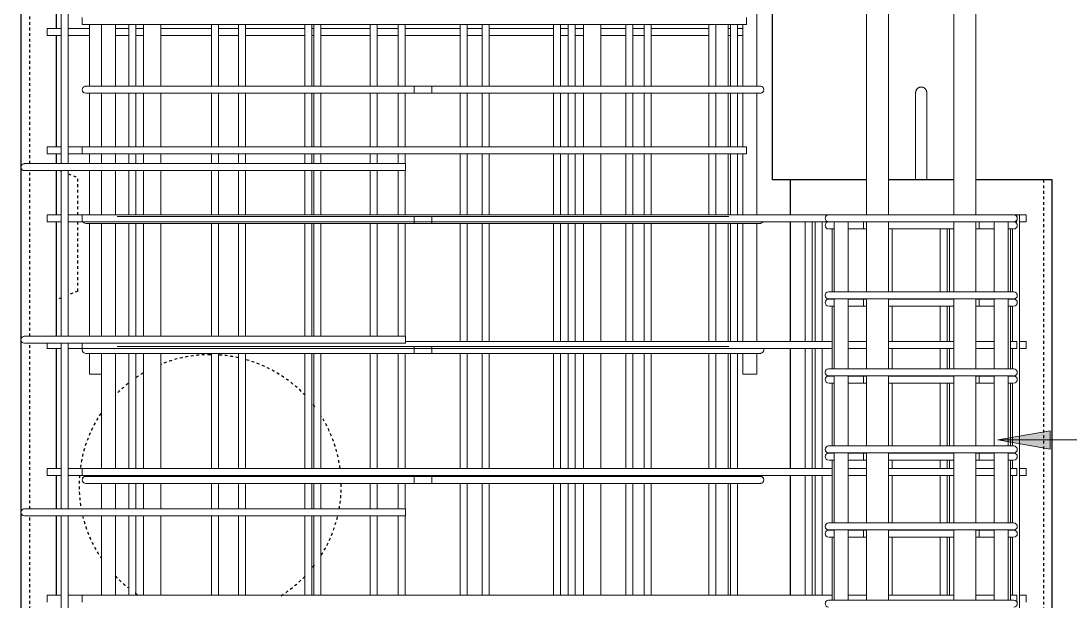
# Model space of a CAD drawing. Header units: millimetres. Extents: x -14581 to 6741, y -2784 to 21137.
# Drawn here: x -12894 to -11692, y 2558 to 3222 of the extents above; entities that cross this region are included whole.
import ezdxf

# ---------------------------------------------------------------- set-up
doc = ezdxf.new("R2010")
doc.units = ezdxf.units.MM
doc.linetypes.add('Dash', pattern=[6.36, 3.18, -3.18])
for name, color, linetype, lineweight in [('A-GENM', 13, 'Continuous', 18), ('A-WALL', 113, 'Continuous', 25), ('A-WALL-HDLN', 110, 'Dash', 25), ('S-RBAR', 171, 'Continuous', 18), ('S-RBAR-IDEN', 171, 'Continuous', 9)]:
    doc.layers.add(name, color=color, linetype=linetype, lineweight=lineweight)

# ---------------------------------------------------------------- blocks, each defined once
blk = doc.blocks.new('12_7Ø_ Lifting Insert_COLUMN - 12_9Ø Lifting insert-V3-Elevation Front Copy 1')
at = {"layer": 'A-GENM'}
for p, q in [((-11870.2, 3090), (-11870.2, 3040)), ((-11857.5, 3040), (-11857.5, 3090))]:
    blk.add_line(p, q, dxfattribs=at)
at = {"layer": 'A-GENM', "flags": 128}
for points in [[(-11870.2, 3140), (-11870.1, 3140.3), (-11870.1, 3140.5), (-11870.1, 3140.8), (-11870.1, 3141), (-11870, 3141.3), (-11870, 3141.5), (-11869.9, 3141.8), (-11869.8, 3142), (-11869.7, 3142.2), (-11869.7, 3142.5), (-11869.5, 3142.7), (-11869.4, 3142.9), (-11869.3, 3143.2), (-11869.2, 3143.4), (-11869, 3143.6), (-11868.9, 3143.8), (-11868.7, 3144), (-11868.6, 3144.2), (-11868.4, 3144.4), (-11868.2, 3144.6), (-11868, 3144.7), (-11867.8, 3144.9), (-11867.7, 3145.1), (-11867.4, 3145.2), (-11867.2, 3145.3), (-11867, 3145.5), (-11866.8, 3145.6), (-11866.6, 3145.7), (-11866.3, 3145.8), (-11866.1, 3145.9), (-11865.9, 3146), (-11865.6, 3146.1), (-11865.4, 3146.2), (-11865.1, 3146.2), (-11864.9, 3146.3), (-11864.6, 3146.3), (-11864.4, 3146.3), (-11864.1, 3146.3), (-11863.9, 3146.3), (-11863.6, 3146.3), (-11863.4, 3146.3), (-11863.1, 3146.3), (-11862.9, 3146.3), (-11862.6, 3146.2), (-11862.4, 3146.2), (-11862.1, 3146.1), (-11861.9, 3146), (-11861.6, 3146), (-11861.4, 3145.9), (-11861.2, 3145.8), (-11860.9, 3145.7), (-11860.7, 3145.5), (-11860.5, 3145.4), (-11860.3, 3145.3), (-11860.1, 3145.1), (-11859.9, 3145), (-11859.7, 3144.8), (-11859.5, 3144.6), (-11859.3, 3144.5), (-11859.1, 3144.3), (-11859, 3144.1), (-11858.8, 3143.9), (-11858.6, 3143.7), (-11858.5, 3143.5), (-11858.4, 3143.3), (-11858.2, 3143.1), (-11858.1, 3142.8), (-11858, 3142.6), (-11857.9, 3142.4), (-11857.8, 3142.1), (-11857.7, 3141.9), (-11857.7, 3141.6), (-11857.6, 3141.4), (-11857.6, 3141.1), (-11857.5, 3140.9), (-11857.5, 3140.6), (-11857.5, 3140.4), (-11857.5, 3140.1), (-11857.5, 3140)], [(-11870.2, 3090), (-11870.2, 3092), (-11870.2, 3094), (-11870.2, 3096), (-11870.2, 3098), (-11870.2, 3099.9), (-11870.2, 3101.9), (-11870.2, 3103.8), (-11870.2, 3105.7), (-11870.2, 3107.6), (-11870.2, 3109.5), (-11870.2, 3111.3), (-11870.2, 3113.1), (-11870.2, 3114.8), (-11870.2, 3116.6), (-11870.2, 3118.2), (-11870.2, 3119.9), (-11870.2, 3121.4), (-11870.2, 3123), (-11870.2, 3124.4), (-11870.2, 3125.9), (-11870.2, 3127.2), (-11870.2, 3128.5), (-11870.2, 3129.8), (-11870.2, 3131), (-11870.2, 3132.1), (-11870.2, 3133.1), (-11870.2, 3134.1), (-11870.2, 3135), (-11870.2, 3135.8), (-11870.2, 3136.6), (-11870.2, 3137.3), (-11870.2, 3137.9), (-11870.2, 3138.4), (-11870.2, 3138.9), (-11870.2, 3139.3), (-11870.2, 3139.6), (-11870.2, 3139.8), (-11870.2, 3139.9), (-11870.2, 3140), (-11870.2, 3140)], [(-11870.2, 3140), (-11870.2, 3140), (-11870.2, 3139.8), (-11870.2, 3139.6), (-11870.2, 3139.4), (-11870.2, 3139), (-11870.2, 3138.6), (-11870.2, 3138.1), (-11870.2, 3137.5), (-11870.2, 3136.8), (-11870.2, 3136.1), (-11870.2, 3135.2), (-11870.2, 3134.3), (-11870.2, 3133.4), (-11870.2, 3132.4), (-11870.2, 3131.3), (-11870.2, 3130.1), (-11870.2, 3128.9), (-11870.2, 3127.6), (-11870.2, 3126.2), (-11870.2, 3124.8), (-11870.2, 3123.4), (-11870.2, 3121.9), (-11870.2, 3120.3), (-11870.2, 3118.7), (-11870.2, 3117), (-11870.2, 3115.3), (-11870.2, 3113.6), (-11870.2, 3111.8), (-11870.2, 3110), (-11870.2, 3108.1), (-11870.2, 3106.2), (-11870.2, 3104.3), (-11870.2, 3102.4), (-11870.2, 3100.5), (-11870.2, 3098.5), (-11870.2, 3096.5), (-11870.2, 3094.5), (-11870.2, 3092.5), (-11870.2, 3090.5), (-11870.2, 3090)], [(-11857.5, 3090), (-11857.5, 3092), (-11857.5, 3094), (-11857.5, 3096), (-11857.5, 3098), (-11857.5, 3099.9), (-11857.5, 3101.9), (-11857.5, 3103.8), (-11857.5, 3105.7), (-11857.5, 3107.6), (-11857.5, 3109.5), (-11857.5, 3111.3), (-11857.5, 3113.1), (-11857.5, 3114.8), (-11857.5, 3116.6), (-11857.5, 3118.2), (-11857.5, 3119.9), (-11857.5, 3121.4), (-11857.5, 3123), (-11857.5, 3124.4), (-11857.5, 3125.9), (-11857.5, 3127.2), (-11857.5, 3128.5), (-11857.5, 3129.8), (-11857.5, 3131), (-11857.5, 3132.1), (-11857.5, 3133.1), (-11857.5, 3134.1), (-11857.5, 3135), (-11857.5, 3135.8), (-11857.5, 3136.6), (-11857.5, 3137.3), (-11857.5, 3137.9), (-11857.5, 3138.4), (-11857.5, 3138.9), (-11857.5, 3139.3), (-11857.5, 3139.6), (-11857.5, 3139.8), (-11857.5, 3139.9), (-11857.5, 3140), (-11857.5, 3140)], [(-11857.5, 3140), (-11857.5, 3140), (-11857.5, 3139.8), (-11857.5, 3139.6), (-11857.5, 3139.4), (-11857.5, 3139), (-11857.5, 3138.6), (-11857.5, 3138.1), (-11857.5, 3137.5), (-11857.5, 3136.8), (-11857.5, 3136.1), (-11857.5, 3135.2), (-11857.5, 3134.3), (-11857.5, 3133.4), (-11857.5, 3132.4), (-11857.5, 3131.3), (-11857.5, 3130.1), (-11857.5, 3128.9), (-11857.5, 3127.6), (-11857.5, 3126.2), (-11857.5, 3124.8), (-11857.5, 3123.4), (-11857.5, 3121.9), (-11857.5, 3120.3), (-11857.5, 3118.7), (-11857.5, 3117), (-11857.5, 3115.3), (-11857.5, 3113.6), (-11857.5, 3111.8), (-11857.5, 3110), (-11857.5, 3108.1), (-11857.5, 3106.2), (-11857.5, 3104.3), (-11857.5, 3102.4), (-11857.5, 3100.5), (-11857.5, 3098.5), (-11857.5, 3096.5), (-11857.5, 3094.5), (-11857.5, 3092.5), (-11857.5, 3090.5), (-11857.5, 3090)]]:
    blk.add_lwpolyline(points, dxfattribs=at)

msp = doc.modelspace()

# ---------------------------------------------------------------- hatches: boundary and pattern name
at = {"layer": 'S-RBAR-IDEN'}
msp.add_hatch(color=256, dxfattribs=at).paths.add_polyline_path([(-11776.1, 2742.1), (-11716.1, 2731.5), (-11716.1, 2752.7)])

# ---------------------------------------------------------------- linework, layer by layer
at = {"layer": 'A-WALL'}
for p, q in [((-12033.8, 3040), (-12033.8, 3700)), ((-12893.8, 3055.1), (-12893.8, 3251.8)), ((-12853.8, 3248.3), (-12853.8, 3213.5)), ((-12853.8, 3205.5), (-12853.8, 3078)), ((-12853.8, 3070), (-12853.8, 3058.6)), ((-12893.8, 2857.4), (-12893.8, 3054.1)), ((-12853.8, 3050.6), (-12853.8, 3000)), ((-11926.3, 3040), (-12033.8, 3040)), ((-12013.8, 3040), (-12013.8, 3000)), ((-11826.3, 3040), (-11901.3, 3040)), ((-11713.8, 3040), (-11801.3, 3040)), ((-11713.8, -1395), (-11713.8, 3040)), ((-12853.8, 2992), (-12853.8, 2860.9)), ((-12013.8, 2992), (-12013.8, 2854.8)), ((-12893.8, 2659.7), (-12893.8, 2856.4)), ((-12853.8, 2846.8), (-12853.8, 2709.5)), ((-12013.8, 2846.8), (-12013.8, 2709.5)), ((-12853.8, 2701.5), (-12853.8, 2663.2)), ((-12013.8, 2701.5), (-12013.8, 2564.3)), ((-12893.8, 2462), (-12893.8, 2658.7)), ((-12853.8, 2655.2), (-12853.8, 2564.3))]:
    msp.add_line(p, q, dxfattribs=at)
at = {"layer": 'A-WALL-HDLN'}
for p, q in [((-12883.8, 3058.6), (-12883.8, 3248.3)), ((-12883.8, 2860.9), (-12883.8, 3050.6)), ((-12849, 3050.6), (-12847.8, 3050.1)), ((-12839.8, 3046.9), (-12828.8, 3042.5)), ((-12828.8, 3000), (-12828.8, 3042.5)), ((-11723.8, 3040), (-11723.8, -215)), ((-12828.8, 2912.5), (-12828.8, 2992)), ((-12828.8, 2912.5), (-12839.8, 2908.1)), ((-12847.8, 2904.9), (-12853.8, 2902.5)), ((-12883.8, 2663.2), (-12883.8, 2852.9)), ((-12883.8, 2465.5), (-12883.8, 2655.2))]:
    msp.add_line(p, q, dxfattribs=at)
for start, end in [(90, 112.2929), (89.3777, 90), (77.5178, 86.2868), (43.5952, 74.385), (120.6818, 124.9261), (128.7889, 136.4763), (37.0718, 38.5612), (146.5443, 172.3653), (7.6347, 32.0378), (175.4562, 190.28), (349.72, 1.0009), (4.0918, 4.5438), (193.3709, 213.4557), (327.9622, 346.6291), (321.4388, 322.9282), (223.5237, 231.2111), (302.788, 316.4048), (235.0739, 237.212)]:
    msp.add_arc((-12677.4, 2689.8), 150, start, end, dxfattribs=at)
at = {"layer": 'S-RBAR'}
for p, q in [((-11926.3, 3000), (-11926.3, 3620)), ((-11901.3, 3000), (-11901.3, 3620)), ((-11826.3, 3000), (-11826.3, 3620)), ((-11801.3, 3000), (-11801.3, 3620)), ((-12051.8, 3147.2), (-12051.8, 3288.1)), ((-12847.8, 3058.6), (-12847.8, 3248.3)), ((-12839.8, 3058.6), (-12839.8, 3248.3)), ((-12823.8, 3226), (-12823.8, 3218)), ((-12063.8, 3226), (-12063.8, 3218)), ((-12847.8, 3213.5), (-12863.8, 3213.5)), ((-12863.8, 3213.5), (-12863.8, 3205.5)), ((-12815.6, 3213.5), (-12839.8, 3213.5)), ((-12063.8, 3218), (-12823.8, 3218)), ((-12815.6, 3218), (-12815.6, 3147.2)), ((-12801.8, 3147.2), (-12801.8, 3218)), ((-12785.8, 3147.2), (-12785.8, 3218)), ((-12770.6, 3213.5), (-12785.8, 3213.5)), ((-12770.6, 3147.2), (-12770.6, 3218)), ((-12762.6, 3147.2), (-12762.6, 3218)), ((-12753.8, 3213.5), (-12762.6, 3213.5)), ((-12753.8, 3218), (-12753.8, 3147.2)), ((-12733.8, 3218), (-12733.8, 3147.2)), ((-12675.8, 3213.5), (-12733.8, 3213.5)), ((-12675.8, 3147.2), (-12675.8, 3218)), ((-12667.8, 3147.2), (-12667.8, 3218)), ((-12645.1, 3213.5), (-12667.8, 3213.5)), ((-12645.1, 3147.2), (-12645.1, 3218)), ((-12637.1, 3147.2), (-12637.1, 3218)), ((-12569.1, 3213.5), (-12637.1, 3213.5)), ((-12569.1, 3147.2), (-12569.1, 3218)), ((-12561.1, 3147.2), (-12561.1, 3218)), ((-12558.7, 3213.5), (-12561.1, 3213.5)), ((-12558.7, 3147.2), (-12558.7, 3218)), ((-12550.7, 3147.2), (-12550.7, 3218)), ((-12494.3, 3213.5), (-12550.7, 3213.5)), ((-12494.3, 3147.2), (-12494.3, 3218)), ((-12486.3, 3147.2), (-12486.3, 3218)), ((-12462.4, 3213.5), (-12486.3, 3213.5)), ((-12462.4, 3147.2), (-12462.4, 3218)), ((-12454.4, 3147.2), (-12454.4, 3218)), ((-12391.3, 3213.5), (-12454.4, 3213.5)), ((-12391.3, 3147.2), (-12391.3, 3218)), ((-12383.3, 3147.2), (-12383.3, 3218)), ((-12366, 3213.5), (-12383.3, 3213.5)), ((-12366, 3147.2), (-12366, 3218)), ((-12358, 3147.2), (-12358, 3218)), ((-12284.7, 3213.5), (-12358, 3213.5)), ((-12284.7, 3147.2), (-12284.7, 3218)), ((-12276.7, 3147.2), (-12276.7, 3218)), ((-12267.8, 3213.5), (-12276.7, 3213.5)), ((-12267.8, 3147.2), (-12267.8, 3218)), ((-12259.8, 3147.2), (-12259.8, 3218)), ((-12250.4, 3213.5), (-12259.8, 3213.5)), ((-12250.4, 3218), (-12250.4, 3147.2)), ((-12230.4, 3218), (-12230.4, 3147.2)), ((-12201.7, 3213.5), (-12230.4, 3213.5)), ((-12201.7, 3147.2), (-12201.7, 3218)), ((-12193.7, 3147.2), (-12193.7, 3218)), ((-12180.8, 3213.5), (-12193.7, 3213.5)), ((-12180.8, 3147.2), (-12180.8, 3218)), ((-12172.8, 3147.2), (-12172.8, 3218)), ((-12106.9, 3213.5), (-12172.8, 3213.5)), ((-12106.9, 3147.2), (-12106.9, 3218)), ((-12098.9, 3147.2), (-12098.9, 3218)), ((-12084.6, 3147.2), (-12084.6, 3218)), ((-12081.9, 3213.5), (-12084.6, 3213.5)), ((-12081.9, 3147.2), (-12081.9, 3218)), ((-12073.9, 3147.2), (-12073.9, 3218)), ((-12067.8, 3213.5), (-12073.9, 3213.5)), ((-12067.8, 3147.2), (-12067.8, 3218)), ((-12847.8, 3205.5), (-12863.8, 3205.5)), ((-12815.6, 3205.5), (-12839.8, 3205.5)), ((-12770.6, 3205.5), (-12785.8, 3205.5)), ((-12753.8, 3205.5), (-12762.6, 3205.5)), ((-12675.8, 3205.5), (-12733.8, 3205.5)), ((-12645.1, 3205.5), (-12667.8, 3205.5)), ((-12569.1, 3205.5), (-12637.1, 3205.5)), ((-12558.7, 3205.5), (-12561.1, 3205.5)), ((-12494.3, 3205.5), (-12550.7, 3205.5)), ((-12462.4, 3205.5), (-12486.3, 3205.5)), ((-12391.3, 3205.5), (-12454.4, 3205.5)), ((-12366, 3205.5), (-12383.3, 3205.5)), ((-12284.7, 3205.5), (-12358, 3205.5)), ((-12267.8, 3205.5), (-12276.7, 3205.5)), ((-12250.4, 3205.5), (-12259.8, 3205.5)), ((-12201.7, 3205.5), (-12230.4, 3205.5)), ((-12180.8, 3205.5), (-12193.7, 3205.5)), ((-12106.9, 3205.5), (-12172.8, 3205.5)), ((-12081.9, 3205.5), (-12084.6, 3205.5)), ((-12067.8, 3205.5), (-12073.9, 3205.5)), ((-12819.8, 3147.2), (-12783.8, 3147.2)), ((-12819.8, 3139.2), (-12783.8, 3139.2)), ((-12815.6, 3139.2), (-12815.6, 3078)), ((-12801.8, 3078), (-12801.8, 3139.2)), ((-12785.8, 3078), (-12785.8, 3139.2)), ((-12423.8, 3147.2), (-12783.8, 3147.2)), ((-12423.8, 3139.2), (-12783.8, 3139.2)), ((-12770.6, 3078), (-12770.6, 3139.2)), ((-12762.6, 3078), (-12762.6, 3139.2)), ((-12753.8, 3139.2), (-12753.8, 3078)), ((-12733.8, 3139.2), (-12733.8, 3078)), ((-12675.8, 3078), (-12675.8, 3139.2)), ((-12667.8, 3078), (-12667.8, 3139.2)), ((-12645.1, 3078), (-12645.1, 3139.2)), ((-12637.1, 3078), (-12637.1, 3139.2)), ((-12569.1, 3078), (-12569.1, 3139.2)), ((-12561.1, 3078), (-12561.1, 3139.2)), ((-12558.7, 3078), (-12558.7, 3139.2)), ((-12550.7, 3078), (-12550.7, 3139.2)), ((-12494.3, 3078), (-12494.3, 3139.2)), ((-12486.3, 3078), (-12486.3, 3139.2)), ((-12462.4, 3078), (-12462.4, 3139.2)), ((-12454.4, 3078), (-12454.4, 3139.2)), ((-12443.8, 3147.2), (-12083.8, 3147.2)), ((-12443.8, 3139.2), (-12443.8, 3147.2)), ((-12443.8, 3139.2), (-12083.8, 3139.2)), ((-12423.8, 3147.2), (-12423.8, 3139.2)), ((-12391.3, 3078), (-12391.3, 3139.2)), ((-12383.3, 3078), (-12383.3, 3139.2)), ((-12366, 3078), (-12366, 3139.2)), ((-12358, 3078), (-12358, 3139.2)), ((-12284.7, 3078), (-12284.7, 3139.2)), ((-12276.7, 3078), (-12276.7, 3139.2)), ((-12267.8, 3078), (-12267.8, 3139.2)), ((-12259.8, 3078), (-12259.8, 3139.2)), ((-12250.4, 3139.2), (-12250.4, 3078)), ((-12230.4, 3139.2), (-12230.4, 3078)), ((-12201.7, 3078), (-12201.7, 3139.2)), ((-12193.7, 3078), (-12193.7, 3139.2)), ((-12180.8, 3078), (-12180.8, 3139.2)), ((-12172.8, 3078), (-12172.8, 3139.2)), ((-12106.9, 3078), (-12106.9, 3139.2)), ((-12098.9, 3078), (-12098.9, 3139.2)), ((-12084.6, 3078), (-12084.6, 3139.2)), ((-12047.8, 3147.2), (-12083.8, 3147.2)), ((-12047.8, 3139.2), (-12083.8, 3139.2)), ((-12081.9, 3078), (-12081.9, 3139.2)), ((-12073.9, 3078), (-12073.9, 3139.2)), ((-12067.8, 3078), (-12067.8, 3139.2)), ((-12051.8, 3000), (-12051.8, 3139.2)), ((-12847.8, 3078), (-12863.8, 3078)), ((-12863.8, 3078), (-12863.8, 3070)), ((-12823.8, 3078), (-12839.8, 3078)), ((-12063.8, 3078), (-12823.8, 3078)), ((-12823.8, 3078), (-12823.8, 3070)), ((-12063.8, 3078), (-12063.8, 3070)), ((-12847.8, 3070), (-12863.8, 3070)), ((-12823.8, 3070), (-12839.8, 3070)), ((-12063.8, 3070), (-12823.8, 3070)), ((-12815.6, 3070), (-12815.6, 3058.6)), ((-12801.8, 3058.6), (-12801.8, 3070)), ((-12785.8, 3058.6), (-12785.8, 3070)), ((-12770.6, 3058.6), (-12770.6, 3070)), ((-12762.6, 3058.6), (-12762.6, 3070)), ((-12753.8, 3070), (-12753.8, 3058.6)), ((-12733.8, 3070), (-12733.8, 3058.6)), ((-12675.8, 3058.6), (-12675.8, 3070)), ((-12667.8, 3058.6), (-12667.8, 3070)), ((-12645.1, 3058.6), (-12645.1, 3070)), ((-12637.1, 3058.6), (-12637.1, 3070)), ((-12569.1, 3058.6), (-12569.1, 3070)), ((-12561.1, 3058.6), (-12561.1, 3070)), ((-12558.7, 3058.6), (-12558.7, 3070)), ((-12550.7, 3058.6), (-12550.7, 3070)), ((-12494.3, 3058.6), (-12494.3, 3070)), ((-12486.3, 3058.6), (-12486.3, 3070)), ((-12462.4, 3058.6), (-12462.4, 3070)), ((-12454.4, 3058.6), (-12454.4, 3070)), ((-12391.3, 3000), (-12391.3, 3070)), ((-12383.3, 3000), (-12383.3, 3070)), ((-12366, 3000), (-12366, 3070)), ((-12358, 3000), (-12358, 3070)), ((-12284.7, 3000), (-12284.7, 3070)), ((-12276.7, 3000), (-12276.7, 3070)), ((-12267.8, 3000), (-12267.8, 3070)), ((-12259.8, 3000), (-12259.8, 3070)), ((-12250.4, 3070), (-12250.4, 3000)), ((-12230.4, 3070), (-12230.4, 3000)), ((-12201.7, 3000), (-12201.7, 3070)), ((-12193.7, 3000), (-12193.7, 3070)), ((-12180.8, 3000), (-12180.8, 3070)), ((-12172.8, 3000), (-12172.8, 3070)), ((-12106.9, 3000), (-12106.9, 3070)), ((-12098.9, 3000), (-12098.9, 3070)), ((-12084.6, 3000), (-12084.6, 3070)), ((-12081.9, 3000), (-12081.9, 3070)), ((-12073.9, 3000), (-12073.9, 3070)), ((-12067.8, 3000), (-12067.8, 3070)), ((-12889.9, 3058.6), (-12869.9, 3058.6)), ((-12453.9, 3058.6), (-12869.9, 3058.6)), ((-12453.9, 3058.6), (-12453.9, 3050.6)), ((-12889.9, 3050.6), (-12869.9, 3050.6)), ((-12453.9, 3050.6), (-12869.9, 3050.6)), ((-12847.8, 2860.9), (-12847.8, 3050.6)), ((-12839.8, 2860.9), (-12839.8, 3050.6)), ((-12815.6, 3050.6), (-12815.6, 3000)), ((-12801.8, 3000), (-12801.8, 3050.6)), ((-12785.8, 3000), (-12785.8, 3050.6)), ((-12770.6, 3000), (-12770.6, 3050.6)), ((-12762.6, 3000), (-12762.6, 3050.6)), ((-12753.8, 3050.6), (-12753.8, 3000)), ((-12733.8, 3050.6), (-12733.8, 3000)), ((-12675.8, 3000), (-12675.8, 3050.6)), ((-12667.8, 3000), (-12667.8, 3050.6)), ((-12645.1, 3000), (-12645.1, 3050.6)), ((-12637.1, 3000), (-12637.1, 3050.6)), ((-12569.1, 3000), (-12569.1, 3050.6)), ((-12561.1, 3000), (-12561.1, 3050.6)), ((-12558.7, 3000), (-12558.7, 3050.6)), ((-12550.7, 3000), (-12550.7, 3050.6)), ((-12494.3, 3000), (-12494.3, 3050.6)), ((-12486.3, 3000), (-12486.3, 3050.6)), ((-12462.4, 3000), (-12462.4, 3050.6)), ((-12454.4, 3000), (-12454.4, 3050.6)), ((-12847.8, 3000), (-12863.8, 3000)), ((-12863.8, 3000), (-12863.8, 2992)), ((-12847.8, 2992), (-12863.8, 2992)), ((-12823.8, 3000), (-12839.8, 3000)), ((-12823.8, 2992), (-12839.8, 2992)), ((-11969.8, 3000), (-12823.8, 3000)), ((-12823.8, 3000), (-12823.8, 2992)), ((-11969.8, 2992), (-12823.8, 2992)), ((-12423.8, 2998.2), (-12783.8, 2998.2)), ((-12443.8, 2998.2), (-12083.8, 2998.2)), ((-12443.8, 2990.2), (-12443.8, 2998.2)), ((-12423.8, 2998.2), (-12423.8, 2990.2)), ((-11988.5, 3000.1), (-11996.5, 3000.1)), ((-11996.5, 2854.8), (-11996.5, 2992)), ((-11988.5, 2854.8), (-11988.5, 2992)), ((-11985.3, 2854.8), (-11985.3, 2992)), ((-11977.3, 2854.8), (-11977.3, 2992)), ((-11949.8, 3000), (-11969.8, 3000)), ((-11949.8, 2992), (-11969.8, 2992)), ((-11963.9, 2991.8), (-11969.8, 2991.8)), ((-11963.9, 2991.8), (-11963.3, 2991.8)), ((-11963.3, 2911.7), (-11963.3, 2992)), ((-11949.8, 3000), (-11777.8, 3000)), ((-11949.8, 2992), (-11777.8, 2992)), ((-11947.3, 2911.7), (-11947.3, 2992)), ((-11947.3, 2991.8), (-11930, 2991.8)), ((-11926.3, 2991.8), (-11930, 2991.8)), ((-11930, 2983.8), (-11930, 2991.8)), ((-11926.3, 2911.7), (-11926.3, 2992)), ((-11897, 3000.1), (-11901.3, 3000.1)), ((-11901.3, 2911.7), (-11901.3, 2992)), ((-11826.3, 2991.8), (-11901.3, 2991.8)), ((-11826.3, 3000.1), (-11831.5, 3000.1)), ((-11826.3, 2911.7), (-11826.3, 2992)), ((-11801.3, 2911.7), (-11801.3, 2992)), ((-11797.6, 2991.8), (-11801.3, 2991.8)), ((-11797.6, 2991.8), (-11780.3, 2991.8)), ((-11797.6, 2983.8), (-11797.6, 2991.8)), ((-11780.3, 2911.7), (-11780.3, 2992)), ((-11764.9, 3000), (-11777.8, 3000)), ((-11763.7, 2992), (-11777.8, 2992)), ((-11762.4, 3000), (-11765, 3000)), ((-11764.3, 2911.7), (-11764.3, 2992)), ((-11764.3, 2991.8), (-11763.7, 2991.8)), ((-11758.5, 2992), (-11763.7, 2992)), ((-11757.8, 2991.8), (-11763.7, 2991.8)), ((-11757.8, 3000), (-11762.5, 3000)), ((-11751.3, 3000.1), (-11759.3, 3000.1)), ((-11757.8, 2992), (-11757.9, 2992)), ((-11754.2, 3000), (-11757.8, 3000)), ((-11754.2, 2992), (-11757.8, 2992)), ((-11754.2, 3000), (-11754.2, 2997.3)), ((-11754.2, 2994.7), (-11754.2, 2992)), ((-11751.3, 991.5), (-11751.3, 3000.1)), ((-11743.8, 3000), (-11751.3, 3000)), ((-11743.8, 2992), (-11751.3, 2992)), ((-11743.8, 3000), (-11743.8, 2992)), ((-12819.8, 2990.2), (-12783.8, 2990.2)), ((-12815.6, 2990.2), (-12815.6, 2860.9)), ((-12801.8, 2860.9), (-12801.8, 2990.2)), ((-12785.8, 2860.9), (-12785.8, 2990.2)), ((-12423.8, 2990.2), (-12783.8, 2990.2)), ((-12770.6, 2860.9), (-12770.6, 2990.2)), ((-12762.6, 2860.9), (-12762.6, 2990.2)), ((-12753.8, 2990.2), (-12753.8, 2860.9)), ((-12733.8, 2990.2), (-12733.8, 2860.9)), ((-12675.8, 2860.9), (-12675.8, 2990.2)), ((-12667.8, 2860.9), (-12667.8, 2990.2)), ((-12645.1, 2860.9), (-12645.1, 2990.2)), ((-12637.1, 2860.9), (-12637.1, 2990.2)), ((-12569.1, 2860.9), (-12569.1, 2990.2)), ((-12561.1, 2860.9), (-12561.1, 2990.2)), ((-12558.7, 2860.9), (-12558.7, 2990.2)), ((-12550.7, 2860.9), (-12550.7, 2990.2)), ((-12494.3, 2860.9), (-12494.3, 2990.2)), ((-12486.3, 2860.9), (-12486.3, 2990.2)), ((-12462.4, 2860.9), (-12462.4, 2990.2)), ((-12454.4, 2860.9), (-12454.4, 2990.2)), ((-12443.8, 2990.2), (-12083.8, 2990.2)), ((-12391.3, 2854.8), (-12391.3, 2990.2)), ((-12383.3, 2854.8), (-12383.3, 2990.2)), ((-12366, 2854.8), (-12366, 2990.2)), ((-12358, 2854.8), (-12358, 2990.2)), ((-12284.7, 2854.8), (-12284.7, 2990.2)), ((-12276.7, 2854.8), (-12276.7, 2990.2)), ((-12267.8, 2854.8), (-12267.8, 2990.2)), ((-12259.8, 2854.8), (-12259.8, 2990.2)), ((-12250.4, 2990.2), (-12250.4, 2854.8)), ((-12230.4, 2990.2), (-12230.4, 2854.8)), ((-12201.7, 2854.8), (-12201.7, 2990.2)), ((-12193.7, 2854.8), (-12193.7, 2990.2)), ((-12180.8, 2854.8), (-12180.8, 2990.2)), ((-12172.8, 2854.8), (-12172.8, 2990.2)), ((-12106.9, 2854.8), (-12106.9, 2990.2)), ((-12098.9, 2854.8), (-12098.9, 2990.2)), ((-12084.6, 2854.8), (-12084.6, 2990.2)), ((-12047.8, 2990.2), (-12083.8, 2990.2)), ((-12081.9, 2854.8), (-12081.9, 2990.2)), ((-12073.9, 2854.8), (-12073.9, 2990.2)), ((-12067.8, 2854.8), (-12067.8, 2990.2)), ((-12051.8, 2854.8), (-12051.8, 2990.2)), ((-11963.9, 2983.8), (-11969.1, 2983.8)), ((-11965.8, 2911.7), (-11965.8, 2983.8)), ((-11963.9, 2983.8), (-11963.3, 2983.8)), ((-11947.3, 2983.8), (-11930, 2983.8)), ((-11926.3, 2983.8), (-11930, 2983.8)), ((-11826.3, 2983.8), (-11901.3, 2983.8)), ((-11897, 2911.7), (-11897, 2983.8)), ((-11842, 2911.7), (-11842, 2983.8)), ((-11834, 2911.7), (-11834, 2983.8)), ((-11831.5, 2911.7), (-11831.5, 2983.8)), ((-11797.6, 2983.8), (-11801.3, 2983.8)), ((-11797.6, 2983.8), (-11780.3, 2983.8)), ((-11764.3, 2983.8), (-11763.7, 2983.8)), ((-11758.5, 2983.8), (-11763.7, 2983.8)), ((-11761.8, 2911.7), (-11761.8, 2983.8)), ((-11759.3, 2911.7), (-11759.3, 2983.8)), ((-11949.8, 2911.7), (-11969.8, 2911.7)), ((-11949.8, 2911.7), (-11777.8, 2911.7)), ((-11764.9, 2911.7), (-11777.8, 2911.7)), ((-11762.4, 2911.7), (-11765, 2911.7)), ((-11757.8, 2911.7), (-11762.5, 2911.7)), ((-11949.8, 2903.7), (-11969.8, 2903.7)), ((-11963.9, 2903.5), (-11969.8, 2903.5)), ((-11963.9, 2903.5), (-11963.3, 2903.5)), ((-11963.3, 2823.5), (-11963.3, 2903.7)), ((-11949.8, 2903.7), (-11777.8, 2903.7)), ((-11947.3, 2823.5), (-11947.3, 2903.7)), ((-11947.3, 2903.5), (-11930, 2903.5)), ((-11926.3, 2903.5), (-11930, 2903.5)), ((-11930, 2895.5), (-11930, 2903.5)), ((-11926.3, 2823.5), (-11926.3, 2903.7)), ((-11901.3, 2823.5), (-11901.3, 2903.7)), ((-11826.3, 2903.5), (-11901.3, 2903.5)), ((-11826.3, 2823.5), (-11826.3, 2903.7)), ((-11801.3, 2823.5), (-11801.3, 2903.7)), ((-11797.6, 2903.5), (-11801.3, 2903.5)), ((-11797.6, 2903.5), (-11780.3, 2903.5)), ((-11797.6, 2895.5), (-11797.6, 2903.5)), ((-11780.3, 2823.5), (-11780.3, 2903.7)), ((-11763.7, 2903.7), (-11777.8, 2903.7)), ((-11764.3, 2823.5), (-11764.3, 2903.7)), ((-11764.3, 2903.5), (-11763.7, 2903.5)), ((-11758.5, 2903.7), (-11763.7, 2903.7)), ((-11757.8, 2903.5), (-11763.7, 2903.5)), ((-11757.8, 2903.7), (-11757.9, 2903.7)), ((-11963.9, 2895.5), (-11969.1, 2895.5)), ((-11965.8, 2823.5), (-11965.8, 2895.5)), ((-11963.9, 2895.5), (-11963.3, 2895.5)), ((-11947.3, 2895.5), (-11930, 2895.5)), ((-11926.3, 2895.5), (-11930, 2895.5)), ((-11826.3, 2895.5), (-11901.3, 2895.5)), ((-11897, 2854.8), (-11897, 2895.5)), ((-11842, 2854.8), (-11842, 2895.5)), ((-11834, 2854.8), (-11834, 2895.5)), ((-11831.5, 2854.8), (-11831.5, 2895.5)), ((-11797.6, 2895.5), (-11801.3, 2895.5)), ((-11797.6, 2895.5), (-11780.3, 2895.5)), ((-11764.3, 2895.5), (-11763.7, 2895.5)), ((-11758.5, 2895.5), (-11763.7, 2895.5)), ((-11761.8, 2823.5), (-11761.8, 2895.5)), ((-11759.3, 2854.8), (-11759.3, 2895.5)), ((-12889.9, 2860.9), (-12869.9, 2860.9)), ((-12453.9, 2860.9), (-12869.9, 2860.9)), ((-12453.9, 2860.9), (-12453.9, 2852.9)), ((-12889.9, 2852.9), (-12869.9, 2852.9)), ((-12453.9, 2852.9), (-12869.9, 2852.9)), ((-12863.8, 2852.9), (-12863.8, 2846.8)), ((-12847.8, 2663.2), (-12847.8, 2852.9)), ((-12839.8, 2663.2), (-12839.8, 2852.9)), ((-12823.8, 2852.9), (-12823.8, 2846.8)), ((-12423.8, 2849.3), (-12783.8, 2849.3)), ((-11965.8, 2854.8), (-12453.9, 2854.8)), ((-12443.8, 2849.3), (-12083.8, 2849.3)), ((-12443.8, 2841.3), (-12443.8, 2849.3)), ((-12423.8, 2849.3), (-12423.8, 2841.3)), ((-11926.3, 2854.8), (-11947.3, 2854.8)), ((-11826.3, 2854.8), (-11901.3, 2854.8)), ((-11780.3, 2854.8), (-11801.3, 2854.8)), ((-11754.2, 2854.8), (-11761.8, 2854.8)), ((-11754.2, 2854.8), (-11754.2, 2846.8)), ((-11743.8, 2854.8), (-11751.3, 2854.8)), ((-11743.8, 2854.8), (-11743.8, 2846.8)), ((-12847.8, 2846.8), (-12863.8, 2846.8)), ((-12823.8, 2846.8), (-12839.8, 2846.8)), ((-11965.8, 2846.8), (-12823.8, 2846.8)), ((-12819.8, 2841.3), (-12783.8, 2841.3)), ((-12815.6, 2841.3), (-12815.6, 2817.5)), ((-12801.8, 2709.5), (-12801.8, 2841.3)), ((-12785.8, 2709.5), (-12785.8, 2841.3)), ((-12423.8, 2841.3), (-12783.8, 2841.3)), ((-12770.6, 2709.5), (-12770.6, 2841.3)), ((-12762.6, 2709.5), (-12762.6, 2841.3)), ((-12753.8, 2841.3), (-12753.8, 2709.5)), ((-12733.8, 2841.3), (-12733.8, 2709.5)), ((-12675.8, 2709.5), (-12675.8, 2841.3)), ((-12667.8, 2709.5), (-12667.8, 2841.3)), ((-12645.1, 2709.5), (-12645.1, 2841.3)), ((-12637.1, 2709.5), (-12637.1, 2841.3)), ((-12569.1, 2709.5), (-12569.1, 2841.3)), ((-12561.1, 2709.5), (-12561.1, 2841.3)), ((-12558.7, 2709.5), (-12558.7, 2841.3)), ((-12550.7, 2709.5), (-12550.7, 2841.3)), ((-12494.3, 2709.5), (-12494.3, 2841.3)), ((-12486.3, 2709.5), (-12486.3, 2841.3)), ((-12462.4, 2709.5), (-12462.4, 2841.3)), ((-12454.4, 2709.5), (-12454.4, 2841.3)), ((-12443.8, 2841.3), (-12083.8, 2841.3)), ((-12391.3, 2709.5), (-12391.3, 2841.3)), ((-12383.3, 2709.5), (-12383.3, 2841.3)), ((-12366, 2709.5), (-12366, 2841.3)), ((-12358, 2709.5), (-12358, 2841.3)), ((-12284.7, 2709.5), (-12284.7, 2841.3)), ((-12276.7, 2709.5), (-12276.7, 2841.3)), ((-12267.8, 2709.5), (-12267.8, 2841.3)), ((-12259.8, 2709.5), (-12259.8, 2841.3)), ((-12250.4, 2841.3), (-12250.4, 2709.5)), ((-12230.4, 2841.3), (-12230.4, 2709.5)), ((-12201.7, 2709.5), (-12201.7, 2841.3)), ((-12193.7, 2709.5), (-12193.7, 2841.3)), ((-12180.8, 2709.5), (-12180.8, 2841.3)), ((-12172.8, 2709.5), (-12172.8, 2841.3)), ((-12106.9, 2709.5), (-12106.9, 2841.3)), ((-12098.9, 2709.5), (-12098.9, 2841.3)), ((-12084.6, 2709.5), (-12084.6, 2841.3)), ((-12047.8, 2841.3), (-12083.8, 2841.3)), ((-12081.9, 2709.5), (-12081.9, 2841.3)), ((-12073.9, 2709.5), (-12073.9, 2841.3)), ((-12067.8, 2817.5), (-12067.8, 2841.3)), ((-12051.8, 2817.5), (-12051.8, 2841.3)), ((-11996.5, 2709.5), (-11996.5, 2846.8)), ((-11988.5, 2709.5), (-11988.5, 2846.8)), ((-11985.3, 2709.5), (-11985.3, 2846.8)), ((-11977.3, 2709.5), (-11977.3, 2846.8)), ((-11926.3, 2846.8), (-11947.3, 2846.8)), ((-11826.3, 2846.8), (-11901.3, 2846.8)), ((-11897, 2823.5), (-11897, 2846.8)), ((-11842, 2823.5), (-11842, 2846.8)), ((-11834, 2823.5), (-11834, 2846.8)), ((-11831.5, 2823.5), (-11831.5, 2846.8)), ((-11780.3, 2846.8), (-11801.3, 2846.8)), ((-11754.2, 2846.8), (-11761.8, 2846.8)), ((-11759.3, 2823.5), (-11759.3, 2846.8)), ((-11743.8, 2846.8), (-11751.3, 2846.8)), ((-11949.8, 2823.5), (-11969.8, 2823.5)), ((-11949.8, 2823.5), (-11777.8, 2823.5)), ((-11764.9, 2823.5), (-11777.8, 2823.5)), ((-11762.4, 2823.5), (-11765, 2823.5)), ((-11757.8, 2823.5), (-11762.5, 2823.5)), ((-12815.6, 2817.5), (-12801.8, 2817.5)), ((-12051.8, 2817.5), (-12067.8, 2817.5)), ((-11949.8, 2815.5), (-11969.8, 2815.5)), ((-11963.9, 2815.3), (-11969.8, 2815.3)), ((-11963.9, 2815.3), (-11963.3, 2815.3)), ((-11963.3, 2735.2), (-11963.3, 2815.5)), ((-11949.8, 2815.5), (-11777.8, 2815.5)), ((-11947.3, 2735.2), (-11947.3, 2815.5)), ((-11947.3, 2815.3), (-11930, 2815.3)), ((-11926.3, 2815.3), (-11930, 2815.3)), ((-11930, 2807.3), (-11930, 2815.3)), ((-11926.3, 2735.2), (-11926.3, 2815.5)), ((-11901.3, 2735.2), (-11901.3, 2815.5)), ((-11826.3, 2815.3), (-11901.3, 2815.3)), ((-11826.3, 2735.2), (-11826.3, 2815.5)), ((-11801.3, 2735.2), (-11801.3, 2815.5)), ((-11797.6, 2815.3), (-11801.3, 2815.3)), ((-11797.6, 2815.3), (-11780.3, 2815.3)), ((-11797.6, 2807.3), (-11797.6, 2815.3)), ((-11780.3, 2735.2), (-11780.3, 2815.5)), ((-11763.7, 2815.5), (-11777.8, 2815.5)), ((-11764.3, 2735.2), (-11764.3, 2815.5)), ((-11764.3, 2815.3), (-11763.7, 2815.3)), ((-11758.5, 2815.5), (-11763.7, 2815.5)), ((-11757.8, 2815.3), (-11763.7, 2815.3)), ((-11757.8, 2815.5), (-11757.9, 2815.5)), ((-11963.9, 2807.3), (-11969.1, 2807.3)), ((-11965.8, 2735.2), (-11965.8, 2807.3)), ((-11963.9, 2807.3), (-11963.3, 2807.3)), ((-11947.3, 2807.3), (-11930, 2807.3)), ((-11926.3, 2807.3), (-11930, 2807.3)), ((-11826.3, 2807.3), (-11901.3, 2807.3)), ((-11897, 2735.2), (-11897, 2807.3)), ((-11842, 2735.2), (-11842, 2807.3)), ((-11834, 2735.2), (-11834, 2807.3)), ((-11831.5, 2735.2), (-11831.5, 2807.3)), ((-11797.6, 2807.3), (-11801.3, 2807.3)), ((-11797.6, 2807.3), (-11780.3, 2807.3)), ((-11764.3, 2807.3), (-11763.7, 2807.3)), ((-11758.5, 2807.3), (-11763.7, 2807.3)), ((-11761.8, 2735.2), (-11761.8, 2807.3)), ((-11759.3, 2735.2), (-11759.3, 2807.3)), ((-11949.8, 2735.2), (-11969.8, 2735.2)), ((-11949.8, 2735.2), (-11777.8, 2735.2)), ((-11764.9, 2735.2), (-11777.8, 2735.2)), ((-11762.4, 2735.2), (-11765, 2735.2)), ((-11757.8, 2735.2), (-11762.5, 2735.2)), ((-11949.8, 2727.2), (-11969.8, 2727.2)), ((-11963.9, 2727.1), (-11969.8, 2727.1)), ((-11963.9, 2719.1), (-11969.1, 2719.1)), ((-11965.8, 2647), (-11965.8, 2719.1)), ((-11963.9, 2727.1), (-11963.3, 2727.1)), ((-11963.9, 2719.1), (-11963.3, 2719.1)), ((-11963.3, 2647), (-11963.3, 2727.2)), ((-11949.8, 2727.2), (-11777.8, 2727.2)), ((-11947.3, 2647), (-11947.3, 2727.2)), ((-11947.3, 2727.1), (-11930, 2727.1)), ((-11947.3, 2719.1), (-11930, 2719.1)), ((-11926.3, 2727.1), (-11930, 2727.1)), ((-11930, 2719.1), (-11930, 2727.1)), ((-11926.3, 2719.1), (-11930, 2719.1)), ((-11926.3, 2647), (-11926.3, 2727.2)), ((-11901.3, 2647), (-11901.3, 2727.2)), ((-11826.3, 2727.1), (-11901.3, 2727.1)), ((-11826.3, 2719.1), (-11901.3, 2719.1)), ((-11897, 2709.5), (-11897, 2719.1)), ((-11842, 2709.5), (-11842, 2719.1)), ((-11834, 2709.5), (-11834, 2719.1)), ((-11831.5, 2709.5), (-11831.5, 2719.1)), ((-11826.3, 2647), (-11826.3, 2727.2)), ((-11801.3, 2647), (-11801.3, 2727.2)), ((-11797.6, 2727.1), (-11801.3, 2727.1)), ((-11797.6, 2719.1), (-11801.3, 2719.1)), ((-11797.6, 2727.1), (-11780.3, 2727.1)), ((-11797.6, 2719.1), (-11797.6, 2727.1)), ((-11797.6, 2719.1), (-11780.3, 2719.1)), ((-11780.3, 2647), (-11780.3, 2727.2)), ((-11763.7, 2727.2), (-11777.8, 2727.2)), ((-11764.3, 2647), (-11764.3, 2727.2)), ((-11764.3, 2727.1), (-11763.7, 2727.1)), ((-11764.3, 2719.1), (-11763.7, 2719.1)), ((-11758.5, 2727.2), (-11763.7, 2727.2)), ((-11757.8, 2727.1), (-11763.7, 2727.1)), ((-11758.5, 2719.1), (-11763.7, 2719.1)), ((-11761.8, 2647), (-11761.8, 2719.1)), ((-11759.3, 2709.5), (-11759.3, 2719.1)), ((-11757.8, 2727.2), (-11757.9, 2727.2)), ((-12847.8, 2709.5), (-12863.8, 2709.5)), ((-12863.8, 2709.5), (-12863.8, 2701.5)), ((-12823.8, 2709.5), (-12839.8, 2709.5)), ((-11965.8, 2709.5), (-12823.8, 2709.5)), ((-12823.8, 2709.5), (-12823.8, 2701.5)), ((-11926.3, 2709.5), (-11947.3, 2709.5)), ((-11826.3, 2709.5), (-11901.3, 2709.5)), ((-11780.3, 2709.5), (-11801.3, 2709.5)), ((-11754.2, 2709.5), (-11761.8, 2709.5)), ((-11754.2, 2709.5), (-11754.2, 2701.5)), ((-11743.8, 2709.5), (-11751.3, 2709.5)), ((-11743.8, 2709.5), (-11743.8, 2701.5)), ((-12847.8, 2701.5), (-12863.8, 2701.5)), ((-12823.8, 2701.5), (-12839.8, 2701.5)), ((-11965.8, 2701.5), (-12823.8, 2701.5)), ((-12819.8, 2700.4), (-12783.8, 2700.4)), ((-12819.8, 2692.4), (-12783.8, 2692.4)), ((-12801.8, 2700.4), (-12801.8, 2701.5)), ((-12801.8, 2663.2), (-12801.8, 2692.4)), ((-12785.8, 2700.4), (-12785.8, 2701.5)), ((-12785.8, 2663.2), (-12785.8, 2692.4)), ((-12423.8, 2700.4), (-12783.8, 2700.4)), ((-12423.8, 2692.4), (-12783.8, 2692.4)), ((-12770.6, 2700.4), (-12770.6, 2701.5)), ((-12770.6, 2663.2), (-12770.6, 2692.4)), ((-12762.6, 2700.4), (-12762.6, 2701.5)), ((-12762.6, 2663.2), (-12762.6, 2692.4)), ((-12753.8, 2701.5), (-12753.8, 2700.4)), ((-12753.8, 2692.4), (-12753.8, 2663.2)), ((-12733.8, 2701.5), (-12733.8, 2700.4)), ((-12733.8, 2692.4), (-12733.8, 2663.2)), ((-12675.8, 2700.4), (-12675.8, 2701.5)), ((-12675.8, 2663.2), (-12675.8, 2692.4)), ((-12667.8, 2700.4), (-12667.8, 2701.5)), ((-12667.8, 2663.2), (-12667.8, 2692.4)), ((-12645.1, 2700.4), (-12645.1, 2701.5)), ((-12645.1, 2663.2), (-12645.1, 2692.4)), ((-12637.1, 2700.4), (-12637.1, 2701.5)), ((-12637.1, 2663.2), (-12637.1, 2692.4)), ((-12569.1, 2700.4), (-12569.1, 2701.5)), ((-12569.1, 2663.2), (-12569.1, 2692.4)), ((-12561.1, 2700.4), (-12561.1, 2701.5)), ((-12561.1, 2663.2), (-12561.1, 2692.4)), ((-12558.7, 2700.4), (-12558.7, 2701.5)), ((-12558.7, 2663.2), (-12558.7, 2692.4)), ((-12550.7, 2700.4), (-12550.7, 2701.5)), ((-12550.7, 2663.2), (-12550.7, 2692.4)), ((-12494.3, 2700.4), (-12494.3, 2701.5)), ((-12494.3, 2663.2), (-12494.3, 2692.4)), ((-12486.3, 2700.4), (-12486.3, 2701.5)), ((-12486.3, 2663.2), (-12486.3, 2692.4)), ((-12462.4, 2700.4), (-12462.4, 2701.5)), ((-12462.4, 2663.2), (-12462.4, 2692.4)), ((-12454.4, 2700.4), (-12454.4, 2701.5)), ((-12454.4, 2663.2), (-12454.4, 2692.4)), ((-12443.8, 2700.4), (-12083.8, 2700.4)), ((-12443.8, 2692.4), (-12443.8, 2700.4)), ((-12443.8, 2692.4), (-12083.8, 2692.4)), ((-12423.8, 2700.4), (-12423.8, 2692.4)), ((-12391.3, 2700.4), (-12391.3, 2701.5)), ((-12391.3, 2564.3), (-12391.3, 2692.4)), ((-12383.3, 2700.4), (-12383.3, 2701.5)), ((-12383.3, 2564.3), (-12383.3, 2692.4)), ((-12366, 2700.4), (-12366, 2701.5)), ((-12366, 2564.3), (-12366, 2692.4)), ((-12358, 2700.4), (-12358, 2701.5)), ((-12358, 2564.3), (-12358, 2692.4)), ((-12284.7, 2700.4), (-12284.7, 2701.5)), ((-12284.7, 2564.3), (-12284.7, 2692.4)), ((-12276.7, 2700.4), (-12276.7, 2701.5)), ((-12276.7, 2564.3), (-12276.7, 2692.4)), ((-12267.8, 2700.4), (-12267.8, 2701.5)), ((-12267.8, 2564.3), (-12267.8, 2692.4)), ((-12259.8, 2700.4), (-12259.8, 2701.5)), ((-12259.8, 2564.3), (-12259.8, 2692.4)), ((-12250.4, 2701.5), (-12250.4, 2700.4)), ((-12250.4, 2692.4), (-12250.4, 2564.3)), ((-12230.4, 2701.5), (-12230.4, 2700.4)), ((-12230.4, 2692.4), (-12230.4, 2564.3)), ((-12201.7, 2700.4), (-12201.7, 2701.5)), ((-12201.7, 2564.3), (-12201.7, 2692.4)), ((-12193.7, 2700.4), (-12193.7, 2701.5)), ((-12193.7, 2564.3), (-12193.7, 2692.4)), ((-12180.8, 2700.4), (-12180.8, 2701.5)), ((-12180.8, 2564.3), (-12180.8, 2692.4)), ((-12172.8, 2700.4), (-12172.8, 2701.5)), ((-12172.8, 2564.3), (-12172.8, 2692.4)), ((-12106.9, 2700.4), (-12106.9, 2701.5)), ((-12106.9, 2564.3), (-12106.9, 2692.4)), ((-12098.9, 2700.4), (-12098.9, 2701.5)), ((-12098.9, 2564.3), (-12098.9, 2692.4)), ((-12084.6, 2700.4), (-12084.6, 2701.5)), ((-12084.6, 2564.3), (-12084.6, 2692.4)), ((-12047.8, 2700.4), (-12083.8, 2700.4)), ((-12047.8, 2692.4), (-12083.8, 2692.4)), ((-12081.9, 2700.4), (-12081.9, 2701.5)), ((-12081.9, 2564.3), (-12081.9, 2692.4)), ((-12073.9, 2700.4), (-12073.9, 2701.5)), ((-12073.9, 2564.3), (-12073.9, 2692.4)), ((-11996.5, 2564.3), (-11996.5, 2701.5)), ((-11988.5, 2564.3), (-11988.5, 2701.5)), ((-11985.3, 2564.3), (-11985.3, 2701.5)), ((-11977.3, 2564.3), (-11977.3, 2701.5)), ((-11926.3, 2701.5), (-11947.3, 2701.5)), ((-11826.3, 2701.5), (-11901.3, 2701.5)), ((-11897, 2647), (-11897, 2701.5)), ((-11842, 2647), (-11842, 2701.5)), ((-11834, 2647), (-11834, 2701.5)), ((-11831.5, 2647), (-11831.5, 2701.5)), ((-11780.3, 2701.5), (-11801.3, 2701.5)), ((-11754.2, 2701.5), (-11761.8, 2701.5)), ((-11759.3, 2647), (-11759.3, 2701.5)), ((-11743.8, 2701.5), (-11751.3, 2701.5)), ((-12889.9, 2663.2), (-12869.9, 2663.2)), ((-12453.9, 2663.2), (-12869.9, 2663.2)), ((-12453.9, 2663.2), (-12453.9, 2655.2)), ((-12889.9, 2655.2), (-12869.9, 2655.2)), ((-12453.9, 2655.2), (-12869.9, 2655.2)), ((-12847.8, 2465.5), (-12847.8, 2655.2)), ((-12839.8, 2465.5), (-12839.8, 2655.2)), ((-12801.8, 2564.3), (-12801.8, 2655.2)), ((-12785.8, 2564.3), (-12785.8, 2655.2)), ((-12770.6, 2564.3), (-12770.6, 2655.2)), ((-12762.6, 2564.3), (-12762.6, 2655.2)), ((-12753.8, 2655.2), (-12753.8, 2564.3)), ((-12733.8, 2655.2), (-12733.8, 2564.3)), ((-12675.8, 2564.3), (-12675.8, 2655.2)), ((-12667.8, 2564.3), (-12667.8, 2655.2)), ((-12645.1, 2564.3), (-12645.1, 2655.2)), ((-12637.1, 2564.3), (-12637.1, 2655.2)), ((-12569.1, 2564.3), (-12569.1, 2655.2)), ((-12561.1, 2564.3), (-12561.1, 2655.2)), ((-12558.7, 2564.3), (-12558.7, 2655.2)), ((-12550.7, 2564.3), (-12550.7, 2655.2)), ((-12494.3, 2564.3), (-12494.3, 2655.2)), ((-12486.3, 2564.3), (-12486.3, 2655.2)), ((-12462.4, 2564.3), (-12462.4, 2655.2)), ((-12454.4, 2564.3), (-12454.4, 2655.2)), ((-11949.8, 2647), (-11969.8, 2647)), ((-11949.8, 2647), (-11777.8, 2647)), ((-11764.9, 2647), (-11777.8, 2647)), ((-11762.4, 2647), (-11765, 2647)), ((-11757.8, 2647), (-11762.5, 2647)), ((-11949.8, 2639), (-11969.8, 2639)), ((-11963.9, 2638.8), (-11969.8, 2638.8)), ((-11963.9, 2638.8), (-11963.3, 2638.8)), ((-11963.3, 2558.7), (-11963.3, 2639)), ((-11949.8, 2639), (-11777.8, 2639)), ((-11947.3, 2558.7), (-11947.3, 2639)), ((-11947.3, 2638.8), (-11930, 2638.8)), ((-11926.3, 2638.8), (-11930, 2638.8)), ((-11930, 2630.8), (-11930, 2638.8)), ((-11926.3, 2558.7), (-11926.3, 2639)), ((-11901.3, 2558.7), (-11901.3, 2639)), ((-11826.3, 2638.8), (-11901.3, 2638.8)), ((-11826.3, 2558.7), (-11826.3, 2639)), ((-11801.3, 2558.7), (-11801.3, 2639)), ((-11797.6, 2638.8), (-11801.3, 2638.8)), ((-11797.6, 2638.8), (-11780.3, 2638.8)), ((-11797.6, 2630.8), (-11797.6, 2638.8)), ((-11780.3, 2558.7), (-11780.3, 2639)), ((-11763.7, 2639), (-11777.8, 2639)), ((-11764.3, 2558.7), (-11764.3, 2639)), ((-11764.3, 2638.8), (-11763.7, 2638.8)), ((-11758.5, 2639), (-11763.7, 2639)), ((-11757.8, 2638.8), (-11763.7, 2638.8)), ((-11757.8, 2639), (-11757.9, 2639)), ((-11963.9, 2630.8), (-11969.1, 2630.8)), ((-11965.8, 2558.7), (-11965.8, 2630.8)), ((-11963.9, 2630.8), (-11963.3, 2630.8)), ((-11947.3, 2630.8), (-11930, 2630.8)), ((-11926.3, 2630.8), (-11930, 2630.8)), ((-11826.3, 2630.8), (-11901.3, 2630.8)), ((-11897, 2564.3), (-11897, 2630.8)), ((-11842, 2564.3), (-11842, 2630.8)), ((-11834, 2564.3), (-11834, 2630.8)), ((-11831.5, 2564.3), (-11831.5, 2630.8)), ((-11797.6, 2630.8), (-11801.3, 2630.8)), ((-11797.6, 2630.8), (-11780.3, 2630.8)), ((-11764.3, 2630.8), (-11763.7, 2630.8)), ((-11758.5, 2630.8), (-11763.7, 2630.8)), ((-11761.8, 2558.7), (-11761.8, 2630.8)), ((-11759.3, 2564.3), (-11759.3, 2630.8)), ((-12847.8, 2564.3), (-12863.8, 2564.3)), ((-12863.8, 2564.3), (-12863.8, 2556.3)), ((-12823.8, 2564.3), (-12839.8, 2564.3)), ((-11965.8, 2564.3), (-12823.8, 2564.3)), ((-12823.8, 2564.3), (-12823.8, 2556.3)), ((-11926.3, 2564.3), (-11947.3, 2564.3)), ((-11826.3, 2564.3), (-11901.3, 2564.3)), ((-11780.3, 2564.3), (-11801.3, 2564.3)), ((-11754.2, 2564.3), (-11761.8, 2564.3)), ((-11754.2, 2564.3), (-11754.2, 2556.3)), ((-11743.8, 2564.3), (-11751.3, 2564.3)), ((-11743.8, 2564.3), (-11743.8, 2556.3)), ((-11949.8, 2558.7), (-11969.8, 2558.7)), ((-11949.8, 2558.7), (-11777.8, 2558.7)), ((-11764.9, 2558.7), (-11777.8, 2558.7)), ((-11762.4, 2558.7), (-11765, 2558.7)), ((-11757.8, 2558.7), (-11762.5, 2558.7))]:
    msp.add_line(p, q, dxfattribs=at)
for centre, start, end in [((-12819.8, 3143.2), 90, 270), ((-12819.8, 3143.2), 120, 165), ((-12819.8, 3143.2), 195, 240), ((-12819.8, 3143.2), 90, 105), ((-12047.8, 3143.2), 270, 90), ((-12047.8, 3143.2), 270, 285), ((-12047.8, 3143.2), 15, 60), ((-12047.8, 3143.2), 300, 345), ((-12889.9, 3054.6), 90, 270), ((-12889.9, 3054.6), 120, 165), ((-12889.9, 3054.6), 195, 240), ((-12889.9, 3054.6), 90, 105), ((-12819.8, 2994.2), 214.3895, 270), ((-12819.8, 2994.2), 214.3895, 240), ((-12047.8, 2994.2), 270, 325.6105), ((-12047.8, 2994.2), 300, 325.6105), ((-11969.8, 2996), 90, 270), ((-11969.8, 2987.8), 90, 270), ((-11757.8, 2996), 270, 90), ((-11757.8, 2996), 270, 90), ((-11757.8, 2987.8), 270, 90), ((-11757.8, 2996), 15, 26.2028), ((-11757.8, 2996), 333.7972, 345), ((-12047.8, 2994.2), 270, 285), ((-11969.8, 2907.7), 90, 270), ((-11969.8, 2907.7), 120, 165), ((-11757.8, 2907.7), 270, 90), ((-11757.8, 2907.7), 270, 90), ((-11757.8, 2907.7), 15, 60), ((-11969.8, 2899.5), 90, 270), ((-11969.8, 2907.7), 195, 240), ((-11969.8, 2907.7), 255, 270), ((-11757.8, 2907.7), 270, 285), ((-11757.8, 2899.5), 270, 90), ((-11757.8, 2907.7), 300, 345), ((-12889.9, 2856.9), 90, 270), ((-12889.9, 2856.9), 120, 165), ((-12889.9, 2856.9), 90, 105), ((-12889.9, 2856.9), 195, 240), ((-12819.8, 2845.3), 165, 270), ((-12819.8, 2845.3), 195, 240), ((-12047.8, 2845.3), 270, 15), ((-12047.8, 2845.3), 270, 285), ((-12047.8, 2845.3), 300, 345), ((-11969.8, 2819.5), 90, 270), ((-11757.8, 2819.5), 270, 90), ((-11757.8, 2819.5), 270, 90), ((-11969.8, 2811.3), 90, 270), ((-11969.8, 2819.5), 120, 165), ((-11969.8, 2819.5), 195, 240), ((-11969.8, 2819.5), 255, 270), ((-11757.8, 2819.5), 270, 285), ((-11757.8, 2811.3), 270, 90), ((-11757.8, 2819.5), 15, 60), ((-11757.8, 2819.5), 300, 345), ((-11969.8, 2731.2), 90, 270), ((-11969.8, 2731.2), 120, 165), ((-11969.8, 2731.2), 195, 240), ((-11969.8, 2731.2), 255, 270), ((-11757.8, 2731.2), 270, 90), ((-11757.8, 2731.2), 270, 90), ((-11757.8, 2731.2), 270, 285), ((-11757.8, 2731.2), 15, 60), ((-11757.8, 2731.2), 300, 345), ((-11969.8, 2723.1), 90, 270), ((-11757.8, 2723.1), 270, 90), ((-12819.8, 2696.4), 90, 270), ((-12819.8, 2696.4), 120, 165), ((-12819.8, 2696.4), 195, 240), ((-12819.8, 2696.4), 90, 105), ((-12047.8, 2696.4), 270, 90), ((-12047.8, 2696.4), 270, 285), ((-12047.8, 2696.4), 15, 60), ((-12047.8, 2696.4), 300, 345), ((-12889.9, 2659.2), 90, 270), ((-12889.9, 2659.2), 120, 165), ((-12889.9, 2659.2), 195, 240), ((-12889.9, 2659.2), 90, 105), ((-11969.8, 2643), 90, 270), ((-11969.8, 2643), 120, 165), ((-11757.8, 2643), 270, 90), ((-11757.8, 2643), 270, 90), ((-11757.8, 2643), 15, 60), ((-11969.8, 2634.8), 90, 270), ((-11969.8, 2643), 195, 240), ((-11969.8, 2643), 255, 270), ((-11757.8, 2643), 270, 285), ((-11757.8, 2634.8), 270, 90), ((-11757.8, 2643), 300, 345), ((-11969.8, 2554.7), 90, 270), ((-11757.8, 2554.7), 270, 90), ((-11757.8, 2554.7), 270, 90)]:
    msp.add_arc(centre, 4, start, end, dxfattribs=at)
at = {"layer": 'S-RBAR-IDEN'}
for p, q in [((-11716.1, 2752.7), (-11776.1, 2742.1)), ((-11716.1, 2731.5), (-11716.1, 2752.7)), ((-11776.1, 2742.1), (-11716.1, 2731.5)), ((-11776.1, 2742.1), (-11356.2, 2742.1))]:
    msp.add_line(p, q, dxfattribs=at)

# ---------------------------------------------------------------- block references
at = {"layer": 'A-GENM'}
msp.add_blockref('12_7Ø_ Lifting Insert_COLUMN - 12_9Ø Lifting insert-V3-Elevation Front Copy 1', (0, 0), dxfattribs=at)

doc.saveas('drawing.dxf')
